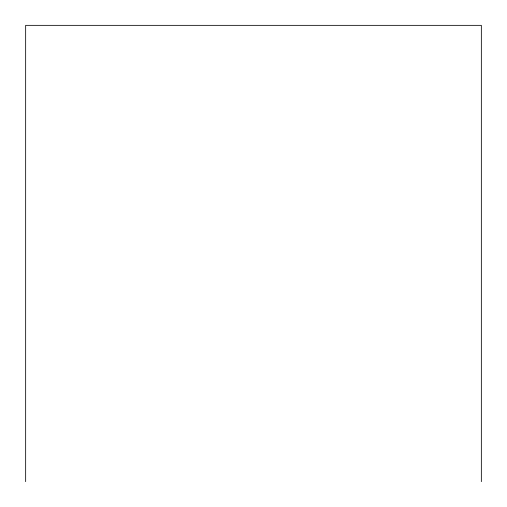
<?xml version="1.0" encoding="UTF-8"?>
<svg xmlns="http://www.w3.org/2000/svg" width="507" height="507" viewBox="0 0 507 507"><rect width="100%" height="100%" fill="white"/><g stroke="black" fill="none" stroke-linecap="round" stroke-linejoin="round"><path stroke-width="0.76" d="M481.346 481.65L481.346 25.35L25.654 25.35L25.654 481.65"/></g></svg>
